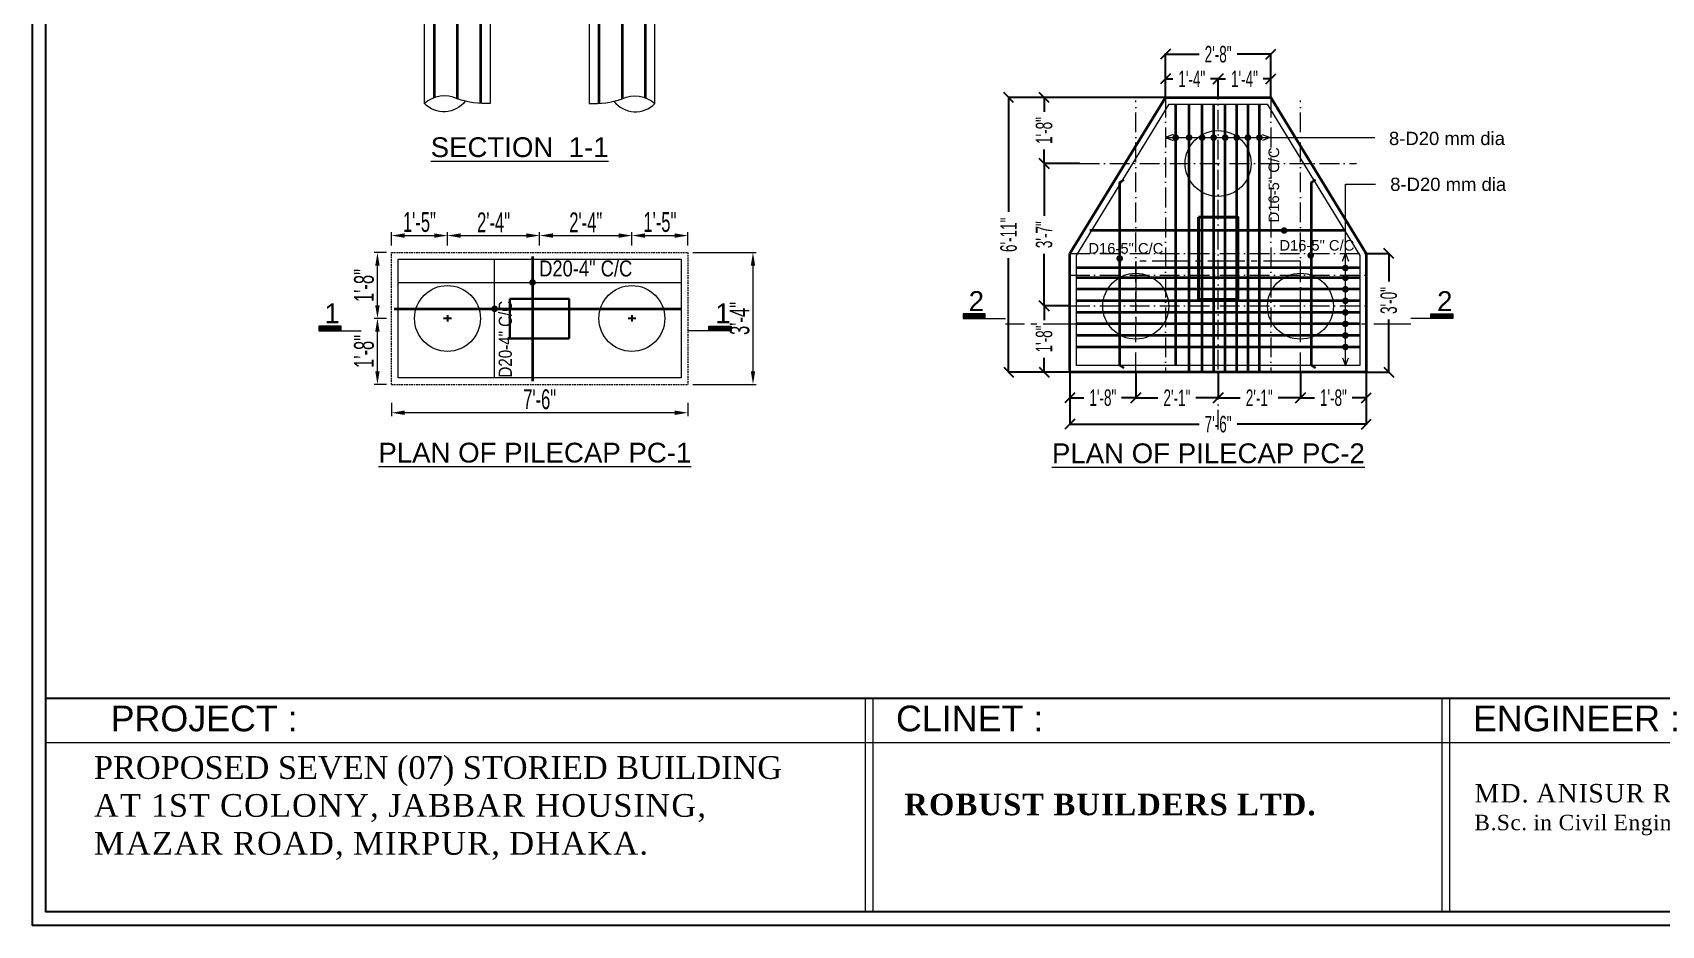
# Model space of a CAD drawing. Extents: x 52891 to 66536, y -48165 to -44533.
# Drawn here: x 56170 to 56664.5, y -46873.1 to -46602.2 of the extents above; entities that cross this region are included whole.
import ezdxf

# ---------------------------------------------------------------- set-up
doc = ezdxf.new("R2010")
doc.units = 0
doc.header["$MEASUREMENT"] = 0
doc.header["$PDMODE"] = 3
for name, pattern in [('ACAD_ISO04W100', [30.5, 24, -3, 0.5, -3]), ('ACAD_ISO10W100', [18, 12, -3, 0, -3]), ('CENTER2', [1.125, 0.75, -0.125, 0.125, -0.125]), ('DASHED', [0.75, 0.5, -0.25])]:
    doc.linetypes.add(name, pattern=pattern)
doc.layers.get('0').update_dxf_attribs({"lineweight": 13})
doc.layers.get('DEFPOINTS').update_dxf_attribs({"lineweight": 13})
for name, color, linetype, lineweight in [('1-BAR', 146, 'Continuous', 35), ('1-COMON', 4, 'Continuous', 13), ('1-PILE', 173, 'Continuous', 20), ('1-TXT', 4, 'Continuous', 13), ('B_Col Grid', 8, 'DASHED', 13), ('coloum', 1, 'Continuous', 40), ('COLUMN', 1, 'Continuous', 40), ('DIM', 8, 'Continuous', 13), ('DIMENSION', 8, 'Continuous', 15), ('dimention', 201, 'Continuous', 13), ('GRID', 251, 'ACAD_ISO04W100', 15), ('line', 7, 'Continuous', 15), ('PILE CAP', 183, 'Continuous', 15), ('TEXT', 7, 'Continuous', 13), ('TREE', 84, 'Continuous', 13), ('WALL', 7, 'Continuous', 30)]:
    doc.layers.add(name, color=color, linetype=linetype, lineweight=lineweight)
doc.layers.add('Layer1', color=174, linetype='Continuous')
doc.layers.add('TXT', color=7, linetype='Continuous')
doc.styles.add('Arial', font='arial.ttf')
doc.styles.add('ARIAL_HALF', font='swisscl.ttf', dxfattribs={"width": 0.8})
doc.styles.add('NARROW', font='ARIALN.TTF')
doc.styles.add('RT', font='swiss.ttf')
doc.styles.get("Standard").update_dxf_attribs({"font": 'arial.ttf', "width": 0.6, "height": 6})
doc.dimstyles.new('1-4', dxfattribs={"dimtxt": 6, "dimasz": 4, "dimexe": 1, "dimexo": 1.5, "dimgap": 1, "dimtad": 1, "dimdec": 1, "dimzin": 3, "dimdsep": 46, "dimlunit": 4, "dimtxsty": 'Standard', "dimcen": 0.09, "dimdle": 4, "dimclrd": 252, "dimclre": 252, "dimclrt": 7, "dimadec": 0, "dimazin": 0, "dimtfac": 1, "dimtdec": 1, "dimtofl": 0, "dimtmove": 1, "dimatfit": 3, "dimfxl": 2, "dimfrac": 1, "dimtolj": 1, "dimtzin": 0, "dimlwd": 9, "dimlwe": 9, "dimarcsym": 0})
doc.dimstyles.new('Standard$0', dxfattribs={"dimtxt": 7, "dimasz": 3, "dimexe": 2, "dimexo": 2, "dimgap": 1.5, "dimtad": 0, "dimdec": 0, "dimrnd": 0.25, "dimzin": 3, "dimdsep": 46, "dimlunit": 4, "dimtxsty": 'Standard', "dimblk": 'OBLIQUE', "dimcen": 3.4375, "dimdle": 3, "dimclrd": 4, "dimclre": 256, "dimclrt": 256, "dimadec": 0, "dimazin": 0, "dimtfac": 1, "dimtdec": 0, "dimtofl": 0, "dimtmove": 0, "dimatfit": 3, "dimldrblk": 'DOTSMALL', "dimfxl": 4, "dimtolj": 1, "dimtzin": 0, "dimlwd": 9, "dimlwe": -1, "dimarcsym": 0})

# ---------------------------------------------------------------- blocks, each defined once
blk = doc.blocks.new('_Oblique')
at = {"layer": 'WALL', "color": 0, "lineweight": -2}
blk.add_line((-0.5, -0.5), (0.5, 0.5), dxfattribs=at)
blk = doc.blocks.new('*D1567')
at = {"layer": 'DEFPOINTS', "color": 0}
for p in [(56477.11, -46685.13), (56484.94, -46685.13), (56484.94, -46705.22)]:
    blk.add_point(p, dxfattribs=at)
at = {"layer": 'DIMENSION', "color": 0, "lineweight": -2}
for p, q in [((56484.87, -46685.13), (56476.93, -46685.13)), ((56477.11, -46685.13), (56477.11, -46689.45)), ((56477.11, -46705.22), (56477.11, -46700.9)), ((56484.87, -46705.22), (56476.93, -46705.22))]:
    blk.add_line(p, q, dxfattribs=at)
at = {"layer": 'DIMENSION', "color": 0, "lineweight": -2, "xscale": 3, "yscale": 3, "zscale": 3}
for p, rotation in [((56477.11, -46685.13), 90), ((56477.11, -46705.22), 270)]:
    blk.add_blockref('_Oblique', p, dxfattribs=dict(at, rotation=rotation))
at = {"layer": 'DIMENSION', "color": 153, "insert": (56477.11, -46695.17), "char_height": 5, "attachment_point": 5, "rotation": 90, "style": 'ARIAL_HALF'}
blk.add_mtext('\\A1;1\'-8"', dxfattribs=at)
blk = doc.blocks.new('_DotSmall')
at = {"layer": 'dimention', "color": 0, "const_width": 0.5}
blk.add_lwpolyline([(-0.0625, 0, 1), (0.0625, 0, 1)], format="xyb", close=True, dxfattribs=at)
blk = doc.blocks.new('*D1568')
at = {"layer": 'DEFPOINTS', "color": 0}
for p in [(56529.93, -46616.27), (56513.93, -46621.93), (56529.93, -46621.93)]:
    blk.add_point(p, dxfattribs=at)
at = {"layer": 'DIMENSION', "color": 0, "lineweight": -2}
for p, q in [((56513.93, -46621.87), (56513.93, -46616.09)), ((56513.93, -46616.27), (56516.21, -46616.27)), ((56529.93, -46616.27), (56527.65, -46616.27)), ((56529.93, -46621.87), (56529.93, -46616.09))]:
    blk.add_line(p, q, dxfattribs=at)
at = {"layer": 'DIMENSION', "color": 0, "lineweight": -2, "xscale": 3, "yscale": 3, "zscale": 3, "rotation": 180}
blk.add_blockref('_Oblique', (56513.93, -46616.27), dxfattribs=at)
at = {"layer": 'DIMENSION', "color": 0, "lineweight": -2, "xscale": 3, "yscale": 3, "zscale": 3}
blk.add_blockref('_Oblique', (56529.93, -46616.27), dxfattribs=at)
at = {"layer": 'DIMENSION', "color": 153, "insert": (56521.93, -46616.27), "char_height": 5, "attachment_point": 5, "style": 'ARIAL_HALF'}
blk.add_mtext('\\A1;1\'-4"', dxfattribs=at)
blk = doc.blocks.new('*D1569')
at = {"layer": 'DEFPOINTS', "color": 0}
for p in [(56545.93, -46616.27), (56529.93, -46621.93), (56545.93, -46621.93)]:
    blk.add_point(p, dxfattribs=at)
at = {"layer": 'DIMENSION', "color": 0, "lineweight": -2}
for p, q in [((56529.93, -46621.87), (56529.93, -46616.09)), ((56529.93, -46616.27), (56532.21, -46616.27)), ((56545.93, -46616.27), (56543.65, -46616.27)), ((56545.93, -46621.87), (56545.93, -46616.09))]:
    blk.add_line(p, q, dxfattribs=at)
at = {"layer": 'DIMENSION', "color": 0, "lineweight": -2, "xscale": 3, "yscale": 3, "zscale": 3, "rotation": 180}
blk.add_blockref('_Oblique', (56529.93, -46616.27), dxfattribs=at)
at = {"layer": 'DIMENSION', "color": 0, "lineweight": -2, "xscale": 3, "yscale": 3, "zscale": 3}
blk.add_blockref('_Oblique', (56545.93, -46616.27), dxfattribs=at)
at = {"layer": 'DIMENSION', "color": 153, "insert": (56537.93, -46616.27), "char_height": 5, "attachment_point": 5, "style": 'ARIAL_HALF'}
blk.add_mtext('\\A1;1\'-4"', dxfattribs=at)
blk = doc.blocks.new('*D1570')
at = {"layer": 'DEFPOINTS', "color": 0}
for p in [(56513.93, -46608.79), (56513.93, -46621.93), (56545.93, -46621.93)]:
    blk.add_point(p, dxfattribs=at)
at = {"layer": 'DIMENSION', "color": 0, "lineweight": -2}
for p, q in [((56513.93, -46621.87), (56513.93, -46608.61)), ((56513.93, -46608.79), (56524.17, -46608.79)), ((56545.93, -46608.79), (56535.7, -46608.79)), ((56545.93, -46621.87), (56545.93, -46608.61))]:
    blk.add_line(p, q, dxfattribs=at)
at = {"layer": 'DIMENSION', "color": 0, "lineweight": -2, "xscale": 3, "yscale": 3, "zscale": 3, "rotation": 180}
blk.add_blockref('_Oblique', (56513.93, -46608.79), dxfattribs=at)
at = {"layer": 'DIMENSION', "color": 0, "lineweight": -2, "xscale": 3, "yscale": 3, "zscale": 3}
blk.add_blockref('_Oblique', (56545.93, -46608.79), dxfattribs=at)
at = {"layer": 'DIMENSION', "color": 153, "insert": (56529.93, -46608.79), "char_height": 5, "attachment_point": 5, "style": 'ARIAL_HALF'}
blk.add_mtext('\\A1;2\'-8"', dxfattribs=at)
blk = doc.blocks.new('*D1571')
at = {"layer": 'DEFPOINTS', "color": 0}
for p in [(56466.34, -46621.93), (56545.93, -46621.93), (56568.93, -46705.22)]:
    blk.add_point(p, dxfattribs=at)
at = {"layer": 'DIMENSION', "color": 0, "lineweight": -2}
for p, q in [((56545.87, -46621.93), (56466.16, -46621.93)), ((56466.34, -46621.93), (56466.34, -46656.55)), ((56466.34, -46705.22), (56466.34, -46670.6)), ((56568.86, -46705.22), (56466.16, -46705.22))]:
    blk.add_line(p, q, dxfattribs=at)
at = {"layer": 'DIMENSION', "color": 0, "lineweight": -2, "xscale": 3, "yscale": 3, "zscale": 3}
for p, rotation in [((56466.34, -46621.93), 90), ((56466.34, -46705.22), 270)]:
    blk.add_blockref('_Oblique', p, dxfattribs=dict(at, rotation=rotation))
at = {"layer": 'DIMENSION', "color": 153, "insert": (56466.34, -46663.57), "char_height": 5, "attachment_point": 5, "rotation": 90, "style": 'ARIAL_HALF'}
blk.add_mtext('\\A1;6\'-11"', dxfattribs=at)
blk = doc.blocks.new('*D1572')
at = {"layer": 'DEFPOINTS', "color": 0}
for p in [(56484.94, -46705.22), (56504.93, -46705.22), (56504.93, -46713)]:
    blk.add_point(p, dxfattribs=at)
at = {"layer": 'DIMENSION', "color": 0, "lineweight": -2}
for p, q in [((56484.94, -46705.28), (56484.94, -46713.18)), ((56504.93, -46705.28), (56504.93, -46713.18)), ((56484.94, -46713), (56489.21, -46713)), ((56504.93, -46713), (56500.65, -46713))]:
    blk.add_line(p, q, dxfattribs=at)
at = {"layer": 'DIMENSION', "color": 0, "lineweight": -2, "xscale": 3, "yscale": 3, "zscale": 3, "rotation": 180}
blk.add_blockref('_Oblique', (56484.94, -46713), dxfattribs=at)
at = {"layer": 'DIMENSION', "color": 0, "lineweight": -2, "xscale": 3, "yscale": 3, "zscale": 3}
blk.add_blockref('_Oblique', (56504.93, -46713), dxfattribs=at)
at = {"layer": 'DIMENSION', "color": 153, "insert": (56494.93, -46713), "char_height": 5, "attachment_point": 5, "style": 'ARIAL_HALF'}
blk.add_mtext('\\A1;1\'-8"', dxfattribs=at)
blk = doc.blocks.new('*D1573')
at = {"layer": 'DEFPOINTS', "color": 0}
for p in [(56504.93, -46705.22), (56529.93, -46705.22), (56529.93, -46713)]:
    blk.add_point(p, dxfattribs=at)
at = {"layer": 'DIMENSION', "color": 0, "lineweight": -2}
for p, q in [((56504.93, -46705.28), (56504.93, -46713.18)), ((56529.93, -46705.28), (56529.93, -46713.18)), ((56504.93, -46713), (56511.67, -46713)), ((56529.93, -46713), (56523.2, -46713))]:
    blk.add_line(p, q, dxfattribs=at)
at = {"layer": 'DIMENSION', "color": 0, "lineweight": -2, "xscale": 3, "yscale": 3, "zscale": 3, "rotation": 180}
blk.add_blockref('_Oblique', (56504.93, -46713), dxfattribs=at)
at = {"layer": 'DIMENSION', "color": 0, "lineweight": -2, "xscale": 3, "yscale": 3, "zscale": 3}
blk.add_blockref('_Oblique', (56529.93, -46713), dxfattribs=at)
at = {"layer": 'DIMENSION', "color": 153, "insert": (56517.43, -46713), "char_height": 5, "attachment_point": 5, "style": 'ARIAL_HALF'}
blk.add_mtext('\\A1;2\'-1"', dxfattribs=at)
blk = doc.blocks.new('*D1574')
at = {"layer": 'DEFPOINTS', "color": 0}
for p in [(56529.93, -46705.22), (56554.93, -46705.22), (56554.93, -46713)]:
    blk.add_point(p, dxfattribs=at)
at = {"layer": 'DIMENSION', "color": 0, "lineweight": -2}
for p, q in [((56529.93, -46705.28), (56529.93, -46713.18)), ((56554.93, -46705.28), (56554.93, -46713.18)), ((56529.93, -46713), (56536.67, -46713)), ((56554.93, -46713), (56548.19, -46713))]:
    blk.add_line(p, q, dxfattribs=at)
at = {"layer": 'DIMENSION', "color": 0, "lineweight": -2, "xscale": 3, "yscale": 3, "zscale": 3, "rotation": 180}
blk.add_blockref('_Oblique', (56529.93, -46713), dxfattribs=at)
at = {"layer": 'DIMENSION', "color": 0, "lineweight": -2, "xscale": 3, "yscale": 3, "zscale": 3}
blk.add_blockref('_Oblique', (56554.93, -46713), dxfattribs=at)
at = {"layer": 'DIMENSION', "color": 153, "insert": (56542.43, -46713), "char_height": 5, "attachment_point": 5, "style": 'ARIAL_HALF'}
blk.add_mtext('\\A1;2\'-1"', dxfattribs=at)
blk = doc.blocks.new('*D1575')
at = {"layer": 'DEFPOINTS', "color": 0}
for p in [(56554.93, -46705.22), (56574.93, -46705.22), (56574.93, -46713)]:
    blk.add_point(p, dxfattribs=at)
at = {"layer": 'DIMENSION', "color": 0, "lineweight": -2}
for p, q in [((56554.93, -46705.28), (56554.93, -46713.18)), ((56574.93, -46705.28), (56574.93, -46713.18)), ((56554.93, -46713), (56559.21, -46713)), ((56574.93, -46713), (56570.65, -46713))]:
    blk.add_line(p, q, dxfattribs=at)
at = {"layer": 'DIMENSION', "color": 0, "lineweight": -2, "xscale": 3, "yscale": 3, "zscale": 3, "rotation": 180}
blk.add_blockref('_Oblique', (56554.93, -46713), dxfattribs=at)
at = {"layer": 'DIMENSION', "color": 0, "lineweight": -2, "xscale": 3, "yscale": 3, "zscale": 3}
blk.add_blockref('_Oblique', (56574.93, -46713), dxfattribs=at)
at = {"layer": 'DIMENSION', "color": 153, "insert": (56564.93, -46713), "char_height": 5, "attachment_point": 5, "style": 'ARIAL_HALF'}
blk.add_mtext('\\A1;1\'-8"', dxfattribs=at)
blk = doc.blocks.new('*D1576')
at = {"layer": 'DEFPOINTS', "color": 0}
for p in [(56477.11, -46641.93), (56487.94, -46641.93), (56484.94, -46685.13)]:
    blk.add_point(p, dxfattribs=at)
at = {"layer": 'DIMENSION', "color": 0, "lineweight": -2}
for p, q in [((56487.87, -46641.93), (56476.93, -46641.93)), ((56477.11, -46641.93), (56477.11, -46657.76)), ((56477.11, -46685.13), (56477.11, -46669.3)), ((56484.87, -46685.13), (56476.93, -46685.13))]:
    blk.add_line(p, q, dxfattribs=at)
at = {"layer": 'DIMENSION', "color": 0, "lineweight": -2, "xscale": 3, "yscale": 3, "zscale": 3}
for p, rotation in [((56477.11, -46641.93), 90), ((56477.11, -46685.13), 270)]:
    blk.add_blockref('_Oblique', p, dxfattribs=dict(at, rotation=rotation))
at = {"layer": 'DIMENSION', "color": 153, "insert": (56477.11, -46663.53), "char_height": 5, "attachment_point": 5, "rotation": 90, "style": 'ARIAL_HALF'}
blk.add_mtext('\\A1;3\'-7"', dxfattribs=at)
blk = doc.blocks.new('*D1577')
at = {"layer": 'DEFPOINTS', "color": 0}
for p in [(56477.11, -46621.93), (56513.93, -46621.93), (56487.94, -46641.93)]:
    blk.add_point(p, dxfattribs=at)
at = {"layer": 'DIMENSION', "color": 0, "lineweight": -2}
for p, q in [((56513.87, -46621.93), (56476.93, -46621.93)), ((56477.11, -46621.93), (56477.11, -46626.21)), ((56477.11, -46641.93), (56477.11, -46637.65)), ((56487.87, -46641.93), (56476.93, -46641.93))]:
    blk.add_line(p, q, dxfattribs=at)
at = {"layer": 'DIMENSION', "color": 0, "lineweight": -2, "xscale": 3, "yscale": 3, "zscale": 3}
for p, rotation in [((56477.11, -46621.93), 90), ((56477.11, -46641.93), 270)]:
    blk.add_blockref('_Oblique', p, dxfattribs=dict(at, rotation=rotation))
at = {"layer": 'DIMENSION', "color": 153, "insert": (56477.11, -46631.93), "char_height": 5, "attachment_point": 5, "rotation": 90, "style": 'ARIAL_HALF'}
blk.add_mtext('\\A1;1\'-8"', dxfattribs=at)
blk = doc.blocks.new('*D1578')
at = {"layer": 'DEFPOINTS', "color": 0}
for p in [(56574.93, -46669.22), (56574.93, -46705.22), (56581.76, -46705.22)]:
    blk.add_point(p, dxfattribs=at)
at = {"layer": 'DIMENSION', "color": 0, "lineweight": -2}
for p, q in [((56574.99, -46669.22), (56581.94, -46669.22)), ((56581.76, -46669.22), (56581.76, -46677.72)), ((56581.76, -46705.22), (56581.76, -46689.26)), ((56574.99, -46705.22), (56581.94, -46705.22))]:
    blk.add_line(p, q, dxfattribs=at)
at = {"layer": 'DIMENSION', "color": 0, "lineweight": -2, "xscale": 3, "yscale": 3, "zscale": 3}
for p, rotation in [((56581.76, -46669.22), 90), ((56581.76, -46705.22), 270)]:
    blk.add_blockref('_Oblique', p, dxfattribs=dict(at, rotation=rotation))
at = {"layer": 'DIMENSION', "color": 153, "insert": (56581.76, -46683.49), "char_height": 5, "attachment_point": 5, "rotation": 90, "style": 'ARIAL_HALF'}
blk.add_mtext('\\A1;3\'-0"', dxfattribs=at)
blk = doc.blocks.new('*D1588')
at = {"layer": 'DEFPOINTS', "color": 0}
for p in [(56484.94, -46705.22), (56574.93, -46705.22), (56574.93, -46721.02)]:
    blk.add_point(p, dxfattribs=at)
at = {"layer": 'DIMENSION', "color": 0, "lineweight": -2}
for p, q in [((56484.94, -46705.28), (56484.94, -46721.2)), ((56574.93, -46705.28), (56574.93, -46721.2)), ((56484.94, -46721.02), (56524.18, -46721.02)), ((56574.93, -46721.02), (56535.69, -46721.02))]:
    blk.add_line(p, q, dxfattribs=at)
at = {"layer": 'DIMENSION', "color": 0, "lineweight": -2, "xscale": 3, "yscale": 3, "zscale": 3, "rotation": 180}
blk.add_blockref('_Oblique', (56484.94, -46721.02), dxfattribs=at)
at = {"layer": 'DIMENSION', "color": 0, "lineweight": -2, "xscale": 3, "yscale": 3, "zscale": 3}
blk.add_blockref('_Oblique', (56574.93, -46721.02), dxfattribs=at)
at = {"layer": 'DIMENSION', "color": 153, "insert": (56529.93, -46721.02), "char_height": 5, "attachment_point": 5, "style": 'ARIAL_HALF'}
blk.add_mtext('\\A1;7\'-6"', dxfattribs=at)
blk = doc.blocks.new('vbvcb')
at = {"layer": 'COLUMN', "lineweight": 30}
for p, q in [((13741.41, -7909.75), (13741.41, -7927.75)), ((13753.41, -7909.75), (13741.41, -7909.75)), ((13753.41, -7927.75), (13753.41, -7909.75)), ((13741.41, -7927.75), (13753.41, -7927.75))]:
    blk.add_line(p, q, dxfattribs=at)
blk = doc.blocks.new('*D1616')
at = {"layer": 'DEFPOINTS', "color": 0}
for p in [(56274.7, -46688.94), (56278.95, -46688.94), (56278.95, -46708.94)]:
    blk.add_point(p, dxfattribs=at)
at = {"layer": 'TXT', "color": 252, "lineweight": 9}
for p, q in [((56277.45, -46688.94), (56273.7, -46688.94)), ((56274.7, -46704.94), (56274.7, -46692.94))]:
    blk.add_line(p, q, dxfattribs=at)
at = {"layer": 'TXT', "color": 252, "linetype": 'Continuous', "lineweight": 9}
blk.add_line((56277.45, -46708.94), (56273.7, -46708.94), dxfattribs=at)
at = {"layer": 'TXT', "color": 252}
for points in [[(56274.03, -46692.94), (56275.36, -46692.94), (56274.7, -46688.94)], [(56274.03, -46704.94), (56275.36, -46704.94), (56274.7, -46708.94)]]:
    blk.add_solid(points, dxfattribs=at)
at = {"layer": 'TXT', "color": 7, "lineweight": 25, "insert": (56270.63, -46698.94), "char_height": 6, "attachment_point": 5, "rotation": 90}
blk.add_mtext('\\A1;1\'-8"', dxfattribs=at)
blk = doc.blocks.new('*D1617')
at = {"layer": 'DEFPOINTS', "color": 0}
for p in [(56274.7, -46668.94), (56278.95, -46668.94), (56278.95, -46688.94)]:
    blk.add_point(p, dxfattribs=at)
at = {"layer": 'TXT', "color": 252, "lineweight": 9}
for p, q in [((56277.45, -46668.94), (56273.7, -46668.94)), ((56274.7, -46684.94), (56274.7, -46672.94))]:
    blk.add_line(p, q, dxfattribs=at)
at = {"layer": 'TXT', "color": 252, "linetype": 'Continuous', "lineweight": 9}
blk.add_line((56277.45, -46688.94), (56273.7, -46688.94), dxfattribs=at)
at = {"layer": 'TXT', "color": 252}
for points in [[(56274.03, -46672.94), (56275.36, -46672.94), (56274.7, -46668.94)], [(56274.03, -46684.94), (56275.36, -46684.94), (56274.7, -46688.94)]]:
    blk.add_solid(points, dxfattribs=at)
at = {"layer": 'TXT', "color": 7, "lineweight": 25, "insert": (56270.63, -46678.94), "char_height": 6, "attachment_point": 5, "rotation": 90}
blk.add_mtext('\\A1;1\'-8"', dxfattribs=at)
blk = doc.blocks.new('*D1618')
at = {"layer": 'DEFPOINTS', "color": 0}
for p in [(56295.95, -46663.79), (56278.95, -46668.94), (56295.95, -46678.94)]:
    blk.add_point(p, dxfattribs=at)
at = {"layer": 'TXT', "color": 252, "linetype": 'Continuous', "lineweight": 9}
blk.add_line((56278.95, -46666.79), (56278.95, -46662.79), dxfattribs=at)
at = {"layer": 'TXT', "color": 252, "lineweight": 9}
for p, q in [((56282.95, -46663.79), (56291.95, -46663.79)), ((56295.95, -46666.79), (56295.95, -46662.79))]:
    blk.add_line(p, q, dxfattribs=at)
at = {"layer": 'TXT', "color": 252}
for points in [[(56282.95, -46663.13), (56282.95, -46664.46), (56278.95, -46663.79)], [(56291.95, -46663.13), (56291.95, -46664.46), (56295.95, -46663.79)]]:
    blk.add_solid(points, dxfattribs=at)
at = {"layer": 'TXT', "color": 7, "lineweight": 25, "insert": (56287.45, -46659.73), "char_height": 6, "attachment_point": 5}
blk.add_mtext('\\A1;1\'-5"', dxfattribs=at)
blk = doc.blocks.new('*D1619')
at = {"layer": 'DEFPOINTS', "color": 0}
for p in [(56323.95, -46663.79), (56323.95, -46668.94), (56295.95, -46678.94)]:
    blk.add_point(p, dxfattribs=at)
at = {"layer": 'TXT', "color": 252, "linetype": 'Continuous', "lineweight": 9}
blk.add_line((56295.95, -46666.79), (56295.95, -46662.79), dxfattribs=at)
at = {"layer": 'TXT', "color": 252, "lineweight": 9}
for p, q in [((56299.95, -46663.79), (56319.95, -46663.79)), ((56323.95, -46666.79), (56323.95, -46662.79))]:
    blk.add_line(p, q, dxfattribs=at)
at = {"layer": 'TXT', "color": 252}
for points in [[(56299.95, -46663.13), (56299.95, -46664.46), (56295.95, -46663.79)], [(56319.95, -46663.13), (56319.95, -46664.46), (56323.95, -46663.79)]]:
    blk.add_solid(points, dxfattribs=at)
at = {"layer": 'TXT', "color": 7, "lineweight": 25, "insert": (56309.95, -46659.78), "char_height": 6, "attachment_point": 5}
blk.add_mtext('\\A1;2\'-4"', dxfattribs=at)
blk = doc.blocks.new('*D1620')
at = {"layer": 'DEFPOINTS', "color": 0}
for p in [(56351.95, -46663.79), (56323.95, -46668.94), (56351.95, -46678.94)]:
    blk.add_point(p, dxfattribs=at)
at = {"layer": 'TXT', "color": 252, "linetype": 'Continuous', "lineweight": 9}
blk.add_line((56323.95, -46666.79), (56323.95, -46662.79), dxfattribs=at)
at = {"layer": 'TXT', "color": 252, "lineweight": 9}
for p, q in [((56327.95, -46663.79), (56347.95, -46663.79)), ((56351.95, -46666.79), (56351.95, -46662.79))]:
    blk.add_line(p, q, dxfattribs=at)
at = {"layer": 'TXT', "color": 252}
for points in [[(56327.95, -46663.13), (56327.95, -46664.46), (56323.95, -46663.79)], [(56347.95, -46663.13), (56347.95, -46664.46), (56351.95, -46663.79)]]:
    blk.add_solid(points, dxfattribs=at)
at = {"layer": 'TXT', "color": 7, "lineweight": 25, "insert": (56337.95, -46659.78), "char_height": 6, "attachment_point": 5}
blk.add_mtext('\\A1;2\'-4"', dxfattribs=at)
blk = doc.blocks.new('*D1621')
at = {"layer": 'DEFPOINTS', "color": 0}
for p in [(56368.95, -46663.79), (56368.95, -46668.94), (56351.95, -46678.94)]:
    blk.add_point(p, dxfattribs=at)
at = {"layer": 'TXT', "color": 252, "linetype": 'Continuous', "lineweight": 9}
blk.add_line((56351.95, -46666.79), (56351.95, -46662.79), dxfattribs=at)
at = {"layer": 'TXT', "color": 252, "lineweight": 9}
for p, q in [((56355.95, -46663.79), (56364.95, -46663.79)), ((56368.95, -46666.79), (56368.95, -46662.79))]:
    blk.add_line(p, q, dxfattribs=at)
at = {"layer": 'TXT', "color": 252}
for points in [[(56355.95, -46663.13), (56355.95, -46664.46), (56351.95, -46663.79)], [(56364.95, -46663.13), (56364.95, -46664.46), (56368.95, -46663.79)]]:
    blk.add_solid(points, dxfattribs=at)
at = {"layer": 'TXT', "color": 7, "lineweight": 25, "insert": (56360.45, -46659.73), "char_height": 6, "attachment_point": 5}
blk.add_mtext('\\A1;1\'-5"', dxfattribs=at)
blk = doc.blocks.new('*D1622')
at = {"layer": 'DEFPOINTS', "color": 0}
for p in [(56278.95, -46708.94), (56368.95, -46708.94), (56278.95, -46717.54)]:
    blk.add_point(p, dxfattribs=at)
at = {"layer": 'TXT', "color": 252, "lineweight": 9}
for p, q in [((56278.95, -46714.54), (56278.95, -46718.54)), ((56364.95, -46717.54), (56282.95, -46717.54))]:
    blk.add_line(p, q, dxfattribs=at)
at = {"layer": 'TXT', "color": 252, "linetype": 'Continuous', "lineweight": 9}
blk.add_line((56368.95, -46714.54), (56368.95, -46718.54), dxfattribs=at)
at = {"layer": 'TXT', "color": 252}
for points in [[(56282.95, -46716.87), (56282.95, -46718.21), (56278.95, -46717.54)], [(56364.95, -46716.87), (56364.95, -46718.21), (56368.95, -46717.54)]]:
    blk.add_solid(points, dxfattribs=at)
at = {"layer": 'TXT', "color": 7, "lineweight": 25, "insert": (56323.95, -46713.48), "char_height": 6, "attachment_point": 5}
blk.add_mtext('\\A1;7\'-6"', dxfattribs=at)
blk = doc.blocks.new('*D1615')
at = {"layer": 'DEFPOINTS', "color": 0}
for p in [(56368.95, -46668.94), (56368.95, -46708.94), (56388.72, -46708.94)]:
    blk.add_point(p, dxfattribs=at)
at = {"layer": 'line', "color": 252, "linetype": 'Continuous', "lineweight": 9}
for p, q in [((56370.45, -46668.94), (56389.72, -46668.94)), ((56388.72, -46672.94), (56388.72, -46704.94)), ((56370.45, -46708.94), (56389.72, -46708.94))]:
    blk.add_line(p, q, dxfattribs=at)
at = {"layer": 'line', "color": 252}
for points in [[(56388.05, -46672.94), (56389.39, -46672.94), (56388.72, -46668.94)], [(56388.05, -46704.94), (56389.39, -46704.94), (56388.72, -46708.94)]]:
    blk.add_solid(points, dxfattribs=at)
at = {"layer": 'line', "color": 7, "insert": (56384.65, -46688.94), "char_height": 6, "attachment_point": 5, "rotation": 90}
blk.add_mtext('\\A1;3\'-4"', dxfattribs=at)
blk = doc.blocks.new('L')
at = {"layer": 'Layer1', "color": 0}
blk.add_line((0, 65.62), (-777.86, 65.62), dxfattribs=at)
at = {"layer": 'Layer1', "color": 4}
blk.add_lwpolyline([(-781.98, 548.61), (4.12, 548.61), (4.12, -4.12), (-781.98, -4.12)], close=True, dxfattribs=at)
at = {"layer": 'Layer1', "color": 1}
blk.add_lwpolyline([(-777.86, 544.49), (0, 544.49), (0, 0), (-777.86, 0)], close=True, dxfattribs=at)
at = {"layer": 'TEXT', "color": 0}
for p, q in [((0, 65.62), (-777.86, 65.62)), ((-525.74, 0.31), (-525.74, 65.62)), ((-523.37, 0.31), (-523.37, 65.62)), ((-348.23, 0.31), (-348.23, 65.62)), ((-345.86, 0.31), (-345.86, 65.62)), ((-777.86, 52.07), (0, 52.07))]:
    blk.add_line(p, q, dxfattribs=at)
at = {"layer": 'TEXT', "color": 4, "lineweight": 13, "char_height": 7.894, "attachment_point": 1, "style": 'Arial'}
for s, insert in [('PROJECT :', (-757.98, 63.44)), ('CLINET :', (-516.31, 63.44)), ('ENGINEER :', (-338.79, 63.44))]:
    blk.add_mtext(s, dxfattribs=dict(at, insert=insert))
at = {"layer": 'TEXT', "color": 3, "lineweight": 13, "attachment_point": 1, "style": 'Arial'}
for s, insert, char_height, width in [('\\pt139.4;{\\fTimes New Roman|b1|i0|c0|p18;\\T1.05;\\C5;ROBUST BUILDERS LTD.}', (-513.76, 36.38), 6.64, 133.2452), ('{\\fTimes New Roman|b0|i0|c0|p18;\\T1.05;MD. ANISUR RAHMAN\\P\\H0.8344x;B.Sc. in Civil Engineer}', (-338.33, 39.36), 5.6834, 108.3857)]:
    blk.add_mtext(s, dxfattribs=dict(at, insert=insert, char_height=char_height, width=width))
at = {"layer": 'WALL', "color": 4, "linetype": 'ByBlock', "lineweight": 25, "insert": (-763.12, 47.91), "char_height": 6.9904, "width": 217.6986, "attachment_point": 1}
blk.add_mtext('{\\fTimes New Roman|b0|i0|c0|p18;\\W1;\\C144;PROPOSED SEVEN (07) STORIED BUILDING\\P\\T1.05;AT 1ST COLONY, JABBAR HOUSING, MAZAR ROAD, MIRPUR, DHAKA.}', dxfattribs=at)

msp = doc.modelspace()

# ---------------------------------------------------------------- hatches: boundary and pattern name
at = {"layer": '1-COMON', "ltscale": 15}
h = msp.add_hatch(dxfattribs=at)
h.set_pattern_fill('ANSI31', color=256, scale=1.919808, style=0)
h.set_pattern_definition([(45, (19172.97987, -42895.172), (-0.1696886569, 0.1696886569), [])])
h.paths.add_polyline_path([(56459.24, -46687.52), (56452.52, -46687.52), (56452.52, -46688.94), (56459.24, -46688.94)])
h = msp.add_hatch(dxfattribs=at)
h.set_pattern_fill('ANSI31', color=256, scale=1.919808, style=0)
h.set_pattern_definition([(135, (93880.7806, -42895.172), (0.1696886569, 0.1696886569), [])])
h.paths.add_polyline_path([(56594.52, -46687.52), (56601.24, -46687.52), (56601.24, -46688.94), (56594.52, -46688.94)])
h = msp.add_hatch(dxfattribs=at)
h.set_pattern_fill('ANSI31', color=256, scale=1.919808, style=0)
h.set_pattern_definition([(45, (18977.38515, -42898.88662), (-0.1696886569, 0.1696886569), [])])
h.paths.add_polyline_path([(56263.64, -46691.23), (56256.92, -46691.23), (56256.92, -46692.65), (56263.64, -46692.65)])
h = msp.add_hatch(dxfattribs=at)
h.set_pattern_fill('ANSI31', color=256, scale=1.919808, style=0)
h.set_pattern_definition([(135, (93661.6103, -42898.88662), (0.1696886569, 0.1696886569), [])])
h.paths.add_polyline_path([(56375.35, -46691.23), (56382.07, -46691.23), (56382.07, -46692.65), (56375.35, -46692.65)])

# ---------------------------------------------------------------- linework, layer by layer
at = {"layer": '1-BAR', "linetype": 'Continuous'}
for p, q in [((56298.92, -46564.53), (56298.92, -46622.29)), ((56348.97, -46564.31), (56348.97, -46622.29)), ((56517, -46623.93), (56517, -46703.22)), ((56521.07, -46623.93), (56521.07, -46705.22)), ((56525.03, -46623.93), (56525.03, -46705.22)), ((56528.52, -46623.93), (56528.52, -46705.22)), ((56532.02, -46623.93), (56532.02, -46705.22)), ((56535.52, -46623.93), (56535.52, -46705.22)), ((56538.91, -46623.93), (56538.91, -46705.22)), ((56542.4, -46623.93), (56542.4, -46705.22)), ((56500, -46647.67), (56501.28, -46646.8)), ((56500, -46647.67), (56500, -46703.04)), ((56558.18, -46647.67), (56559.46, -46646.8)), ((56558.18, -46647.67), (56558.18, -46703.04)), ((56568.31, -46662.26), (56491.02, -46662.26)), ((56572.93, -46673.63), (56486.94, -46673.63)), ((56572.93, -46676.6), (56486.94, -46676.6)), ((56572.93, -46680.1), (56486.94, -46680.1)), ((56572.93, -46683.6), (56486.94, -46683.6)), ((56572.93, -46687.1), (56486.94, -46687.1)), ((56572.93, -46690.6), (56486.94, -46690.6)), ((56572.93, -46694.1), (56486.94, -46694.1)), ((56572.93, -46697.6), (56486.94, -46697.6)), ((56500, -46703.04), (56501.28, -46703.91)), ((56558.18, -46703.04), (56559.46, -46703.91))]:
    msp.add_line(p, q, dxfattribs=at)
for points in [[(56291.95, -46564.53), (56291.95, -46621.99)], [(56305.95, -46564.53), (56305.95, -46623.72)], [(56338.27, -46561.19), (56341.95, -46564.88), (56341.95, -46623.72)], [(56360.19, -46560.64), (56355.95, -46564.88), (56355.95, -46621.99)], [(56321.8, -46670.17), (56321.8, -46707.95)], [(56279.8, -46686.01), (56367.02, -46686.01)]]:
    msp.add_lwpolyline(points, dxfattribs=at)
at = {"layer": '1-COMON', "ltscale": 15}
for p, q in [((56263.64, -46692.65), (56269.75, -46692.65)), ((56375.35, -46692.65), (56369.25, -46692.65)), ((56459.24, -46688.94), (56465.34, -46688.94)), ((56594.52, -46688.94), (56588.42, -46688.94))]:
    msp.add_line(p, q, dxfattribs=at)
at = {"layer": '1-COMON', "linetype": 'Continuous'}
for points in [[(56301.38, -46623.03, -0.458257), (56288.95, -46623.73), (56288.95, -46576.45), (56308.95, -46576.45), (56308.95, -46623.73, -0.097961), (56298.95, -46622.3, 0.293882), (56288.95, -46623.73)], [(56346.51, -46623.03, 0.458257), (56358.95, -46623.73), (56358.95, -46576.45), (56338.95, -46576.45), (56338.95, -46623.73, 0.097961), (56348.95, -46622.3, -0.293882), (56358.95, -46623.73)]]:
    msp.add_lwpolyline(points, format="xyb", dxfattribs=at)
at = {"layer": '1-COMON', "ltscale": 15}
for points in [[(56549.99, -46705.22, 0, 1, 0), (56549.99, -46703.93, 0, 0, 0), (56549.99, -46629.25, 1, 0, 0), (56549.99, -46627.75, 0, 0, 0)], [(56487.94, -46670.74, 0, 1, 0), (56489.92, -46670.74, 0, 0, 0), (56512.44, -46670.74, 1, 0, 0), (56513.93, -46670.74, 0, 0, 0)], [(56545.93, -46669.81, 0, 1, 0), (56547.91, -46669.81, 0, 0, 0), (56570.43, -46669.81, 1, 0, 0), (56571.93, -46669.81, 0, 0, 0)]]:
    msp.add_lwpolyline(points, format="xyseb", dxfattribs=at)
for points in [[(56310.27, -46707.09), (56310.27, -46705.8), (56310.27, -46672.34), (56310.27, -46670.85)], [(56280.94, -46678), (56282.24, -46678), (56365.36, -46678), (56366.85, -46678)]]:
    msp.add_lwpolyline(points, dxfattribs=at)
at = {"layer": '1-COMON', "linetype": 'Continuous', "const_width": 1}
for points in [[(56321.3, -46678, 1), (56322.3, -46678, 1)], [(56309.77, -46686.01, 1), (56310.77, -46686.01, 1)]]:
    msp.add_lwpolyline(points, format="xyb", close=True, dxfattribs=at)
at = {"layer": '1-COMON', "ltscale": 15}
for points in [[(56452.52, -46688.94), (56459.24, -46688.94), (56459.24, -46687.52), (56452.52, -46687.52)], [(56601.24, -46688.94), (56594.52, -46688.94), (56594.52, -46687.52), (56601.24, -46687.52)], [(56256.92, -46692.65), (56263.64, -46692.65), (56263.64, -46691.23), (56256.92, -46691.23)], [(56382.07, -46692.65), (56375.35, -46692.65), (56375.35, -46691.23), (56382.07, -46691.23)]]:
    msp.add_lwpolyline(points, close=True, dxfattribs=at)
at = {"layer": '1-PILE', "ltscale": 15}
for centre in [(56529.93, -46641.93), (56295.95, -46688.94), (56351.95, -46688.94), (56504.93, -46685.22), (56554.93, -46685.22)]:
    msp.add_circle(centre, 10, dxfattribs=at)
at = {"layer": '1-TXT', "linetype": 'Continuous'}
for p, q in [((56516.31, -46633.15), (56513.93, -46634.07)), ((56513.93, -46634.07), (56577.49, -46634.07)), ((56513.93, -46634.07), (56516.25, -46634.99)), ((56543.34, -46633.15), (56545.71, -46634.07)), ((56545.71, -46634.07), (56543.4, -46634.99)), ((56568.58, -46703.22), (56568.58, -46648.2)), ((56568.58, -46648.2), (56577.69, -46648.2)), ((56567.67, -46671.6), (56568.58, -46669.22)), ((56568.58, -46669.22), (56569.51, -46671.54)), ((56567.67, -46700.84), (56568.58, -46703.22)), ((56568.58, -46703.22), (56569.51, -46700.91))]:
    msp.add_line(p, q, dxfattribs=at)
at = {"layer": 'B_Col Grid', "linetype": 'ACAD_ISO10W100', "ltscale": 0.5}
for p, q in [((56504.93, -46705.22), (56504.93, -46622.86)), ((56513.93, -46621.93), (56513.93, -46705.22)), ((56529.93, -46722.63), (56529.93, -46621.93)), ((56545.93, -46621.93), (56545.93, -46705.22)), ((56554.93, -46705.22), (56554.93, -46622.86)), ((56487.94, -46641.93), (56571.93, -46641.93)), ((56484.94, -46669.22), (56574.93, -46669.22)), ((56484.94, -46675.79), (56574.93, -46675.79)), ((56484.94, -46685.13), (56574.93, -46685.13))]:
    msp.add_line(p, q, dxfattribs=at)
at = {"layer": 'coloum'}
msp.add_lwpolyline([(56523.93, -46658.22), (56535.93, -46658.22), (56535.93, -46683.23), (56523.93, -46683.23)], close=True, dxfattribs=at)
at = {"layer": 'DIM', "linetype": 'Continuous', "ltscale": 4, "const_width": 1}
for points in [[(56516.55, -46634.07, 1), (56517.55, -46634.07, 1)], [(56520.62, -46634.07, 1), (56521.62, -46634.07, 1)], [(56524.58, -46634.07, 1), (56525.58, -46634.07, 1)], [(56528.08, -46634.07, 1), (56529.08, -46634.07, 1)], [(56531.58, -46634.07, 1), (56532.58, -46634.07, 1)], [(56535.08, -46634.07, 1), (56536.08, -46634.07, 1)], [(56538.47, -46634.07, 1), (56539.47, -46634.07, 1)], [(56541.96, -46634.07, 1), (56542.96, -46634.07, 1)], [(56549.49, -46662.26, 1), (56550.49, -46662.26, 1)], [(56557.55, -46669.81, 1), (56558.55, -46669.81, 1)], [(56499.56, -46670.74, 1), (56500.56, -46670.74, 1)], [(56568.08, -46673.63, 1), (56569.08, -46673.63, 1)], [(56568.08, -46676.6, 1), (56569.08, -46676.6, 1)], [(56568.08, -46680.1, 1), (56569.08, -46680.1, 1)], [(56568.08, -46683.6, 1), (56569.08, -46683.6, 1)], [(56568.08, -46687.1, 1), (56569.08, -46687.1, 1)], [(56568.08, -46690.6, 1), (56569.08, -46690.6, 1)], [(56568.08, -46694.1, 1), (56569.08, -46694.1, 1)], [(56568.08, -46697.6, 1), (56569.08, -46697.6, 1)]]:
    msp.add_lwpolyline(points, format="xyb", close=True, dxfattribs=at)
at = {"layer": 'GRID', "linetype": 'CENTER2', "ltscale": 15}
msp.add_lwpolyline([(56588.42, -46690.72), (56554.93, -46690.72), (56554.93, -46671.6), (56504.93, -46671.6), (56504.93, -46690.68), (56465.34, -46690.72)], dxfattribs=at)
at = {"layer": 'line', "lineweight": 0}
for points in [[(56486.94, -46669.79), (56515.05, -46623.93), (56544.81, -46623.93), (56572.93, -46669.79), (56572.93, -46703.22), (56486.94, -46703.22)], [(56280.95, -46670.94), (56366.95, -46670.94), (56366.95, -46706.94), (56280.95, -46706.94)]]:
    msp.add_lwpolyline(points, close=True, dxfattribs=at)
at = {"layer": 'PILE CAP', "linetype": 'DASHED'}
for p, q in [((56278.95, -46708.94), (56278.95, -46668.94)), ((56278.95, -46668.94), (56368.95, -46668.94)), ((56368.95, -46668.94), (56368.95, -46708.94)), ((56278.95, -46708.94), (56368.95, -46708.94))]:
    msp.add_line(p, q, dxfattribs=at)
at = {"layer": 'PILE CAP', "lineweight": 35}
msp.add_lwpolyline([(56484.94, -46669.22), (56513.93, -46621.93), (56545.93, -46621.93), (56574.93, -46669.22), (56574.93, -46705.22), (56484.94, -46705.22), (56484.94, -46669.22)], dxfattribs=at)
at = {"layer": 'TREE', "color": 1, "lineweight": 25}
for p, q in [((56295.95, -46687.94), (56295.95, -46689.91)), ((56351.95, -46687.94), (56351.95, -46689.91)), ((56297.17, -46688.94), (56294.78, -46688.94)), ((56353.17, -46688.94), (56350.78, -46688.94))]:
    msp.add_line(p, q, dxfattribs=at)

# ---------------------------------------------------------------- block references
at = {"layer": 'TREE', "lineweight": 25, "xscale": -1, "rotation": 90}
msp.add_blockref('vbvcb', (48405.19, -32941.62), dxfattribs=at)
at = {"layer": 'WALL', "xscale": 0.9866962267169583, "yscale": 0.9866962267169583, "zscale": 0.9866962267129762}
msp.add_blockref('L', (56941.58, -46868.99), dxfattribs=at)

# ---------------------------------------------------------------- texts
at = {"style": 'NARROW'}
msp.add_text('D20-4" C/C', height=4.86, dxfattribs=at).set_placement((56323.81, -46676.2))
at = {"insert": (56311.51, -46695.23), "char_height": 4, "width": 58.7519, "attachment_point": 2, "rotation": 90, "style": 'NARROW'}
msp.add_mtext('D20-4" C/C', dxfattribs=at)
at = {"layer": '1-TXT', "style": 'RT'}
for s, height, p in [('%%USECTION  1-1', 5.9994, (56290.86, -46639.98)), ('8-D20 mm dia', 4.0141, (56581.81, -46636.33)), ('8-D20 mm dia', 4.0141, (56582.18, -46650.25)), ('D16-5" C/C', 3.211, (56490.54, -46669.28)), ('D16-5" C/C', 3.211, (56548.53, -46668.36)), ('2', 6, (56454.21, -46686.67)), ('2', 6, (56596.42, -46686.67)), ('1', 6, (56258.61, -46690.38)), ('1', 6, (56377.25, -46690.38)), ('%%UPLAN OF PILECAP PC-1', 5.9994, (56274.98, -46732.64)), ('%%UPLAN OF PILECAP PC-2', 5.9994, (56479.48, -46732.84))]:
    msp.add_text(s, height=height, dxfattribs=at).set_placement(p)
msp.add_text('D16-5" C/C', height=3.211, rotation=90, dxfattribs=at).set_placement((56548.46, -46659.81))

# ---------------------------------------------------------------- dimensions: what is measured, and where the dimension line sits
at = {"layer": 'DIMENSION'}
for base, p1, p2, picture, middle in [((56513.93, -46608.79), (56545.93, -46621.93), (56513.93, -46621.93), '*D1570', (56529.93, -46608.79)), ((56529.93, -46616.27), (56513.93, -46621.93), (56529.93, -46621.93), '*D1568', (56521.93, -46616.27)), ((56545.93, -46616.27), (56529.93, -46621.93), (56545.93, -46621.93), '*D1569', (56537.93, -46616.27)), ((56504.93, -46713), (56484.94, -46705.22), (56504.93, -46705.22), '*D1572', (56494.93, -46713)), ((56574.93, -46721.02), (56484.94, -46705.22), (56574.93, -46705.22), '*D1588', (56529.93, -46721.02)), ((56529.93, -46713), (56504.93, -46705.22), (56529.93, -46705.22), '*D1573', (56517.43, -46713)), ((56554.93, -46713), (56529.93, -46705.22), (56554.93, -46705.22), '*D1574', (56542.43, -46713)), ((56574.93, -46713), (56554.93, -46705.22), (56574.93, -46705.22), '*D1575', (56564.93, -46713))]:
    dim = msp.add_linear_dim(base=base, p1=p1, p2=p2, dimstyle='Standard$0', override={"dimtxt": 5, "dimexe": 0.18, "dimexo": 0.0625, "dimtxsty": 'ARIAL_HALF', "dimblk": 'Oblique', "dimcen": 0.09, "dimdle": 0, "dimclrd": 0, "dimclre": 0, "dimclrt": 153, "dimtmove": 1, "dimfxl": 6, "dimlwd": 65534, "dimlwe": 65534}, dxfattribs=at)
    dim.commit()
    dim.dimension.update_dxf_attribs({"geometry": picture, "text_midpoint": middle})
for base, p1, p2, picture, middle in [((56466.34, -46621.93), (56568.93, -46705.22), (56545.93, -46621.93), '*D1571', (56466.34, -46663.57)), ((56581.76, -46705.22), (56574.93, -46669.22), (56574.93, -46705.22), '*D1578', (56581.76, -46683.49))]:
    dim = msp.add_linear_dim(base=base, p1=p1, p2=p2, angle=90, dimstyle='Standard$0', override={"dimtxt": 5, "dimexe": 0.18, "dimexo": 0.0625, "dimtxsty": 'ARIAL_HALF', "dimblk": 'Oblique', "dimcen": 0.09, "dimdle": 0, "dimclrd": 0, "dimclre": 0, "dimclrt": 153, "dimtmove": 1, "dimfxl": 6, "dimlwd": 65534, "dimlwe": 65534}, dxfattribs=at)
    dim.commit()
    dim.dimension.update_dxf_attribs({"geometry": picture, "text_midpoint": middle, "dimtype": 160})
for base, p1, p2, picture, middle in [((56477.11, -46621.93), (56487.94, -46641.93), (56513.93, -46621.93), '*D1577', (56477.11, -46631.93)), ((56477.11, -46641.93), (56484.94, -46685.13), (56487.94, -46641.93), '*D1576', (56477.11, -46663.53)), ((56477.11, -46685.13), (56484.94, -46705.22), (56484.94, -46685.13), '*D1567', (56477.11, -46695.17))]:
    dim = msp.add_linear_dim(base=base, p1=p1, p2=p2, angle=90, dimstyle='Standard$0', override={"dimtxt": 5, "dimexe": 0.18, "dimexo": 0.0625, "dimtxsty": 'ARIAL_HALF', "dimblk": 'Oblique', "dimcen": 0.09, "dimdle": 0, "dimclrd": 0, "dimclre": 0, "dimclrt": 153, "dimtmove": 1, "dimfxl": 6, "dimlwd": 65534, "dimlwe": 65534}, dxfattribs=at)
    dim.commit()
    dim.dimension.update_dxf_attribs({"geometry": picture, "text_midpoint": middle})
at = {"layer": 'line'}
dim = msp.add_linear_dim(base=(56388.72, -46708.94), p1=(56368.95, -46668.94), p2=(56368.95, -46708.94), angle=90, dimstyle='1-4', dxfattribs=at)
dim.commit()
dim.dimension.update_dxf_attribs({"geometry": '*D1615', "text_midpoint": (56384.65, -46688.94)})
at = {"layer": 'TXT', "lineweight": 25}
for base, p1, p2, picture, middle in [((56295.95, -46663.79), (56278.95, -46668.94), (56295.95, -46678.94), '*D1618', (56287.45, -46659.73)), ((56323.95, -46663.79), (56295.95, -46678.94), (56323.95, -46668.94), '*D1619', (56309.95, -46659.78)), ((56351.95, -46663.79), (56323.95, -46668.94), (56351.95, -46678.94), '*D1620', (56337.95, -46659.78)), ((56368.95, -46663.79), (56351.95, -46678.94), (56368.95, -46668.94), '*D1621', (56360.45, -46659.73)), ((56278.95, -46717.54), (56368.95, -46708.94), (56278.95, -46708.94), '*D1622', (56323.95, -46713.48))]:
    dim = msp.add_linear_dim(base=base, p1=p1, p2=p2, dimstyle='1-4', override={"dimfxl": 3, "dimfxlon": 1, "dimarcsym": 1}, dxfattribs=at)
    dim.commit()
    dim.dimension.update_dxf_attribs({"geometry": picture, "text_midpoint": middle})
for base, p1, p2, picture, middle in [((56274.7, -46668.94), (56278.95, -46688.94), (56278.95, -46668.94), '*D1617', (56270.63, -46678.94)), ((56274.7, -46688.94), (56278.95, -46708.94), (56278.95, -46688.94), '*D1616', (56270.63, -46698.94))]:
    dim = msp.add_linear_dim(base=base, p1=p1, p2=p2, angle=90, dimstyle='1-4', override={"dimfxl": 3, "dimfxlon": 1, "dimarcsym": 1}, dxfattribs=at)
    dim.commit()
    dim.dimension.update_dxf_attribs({"geometry": picture, "text_midpoint": middle})

doc.saveas('drawing.dxf')
